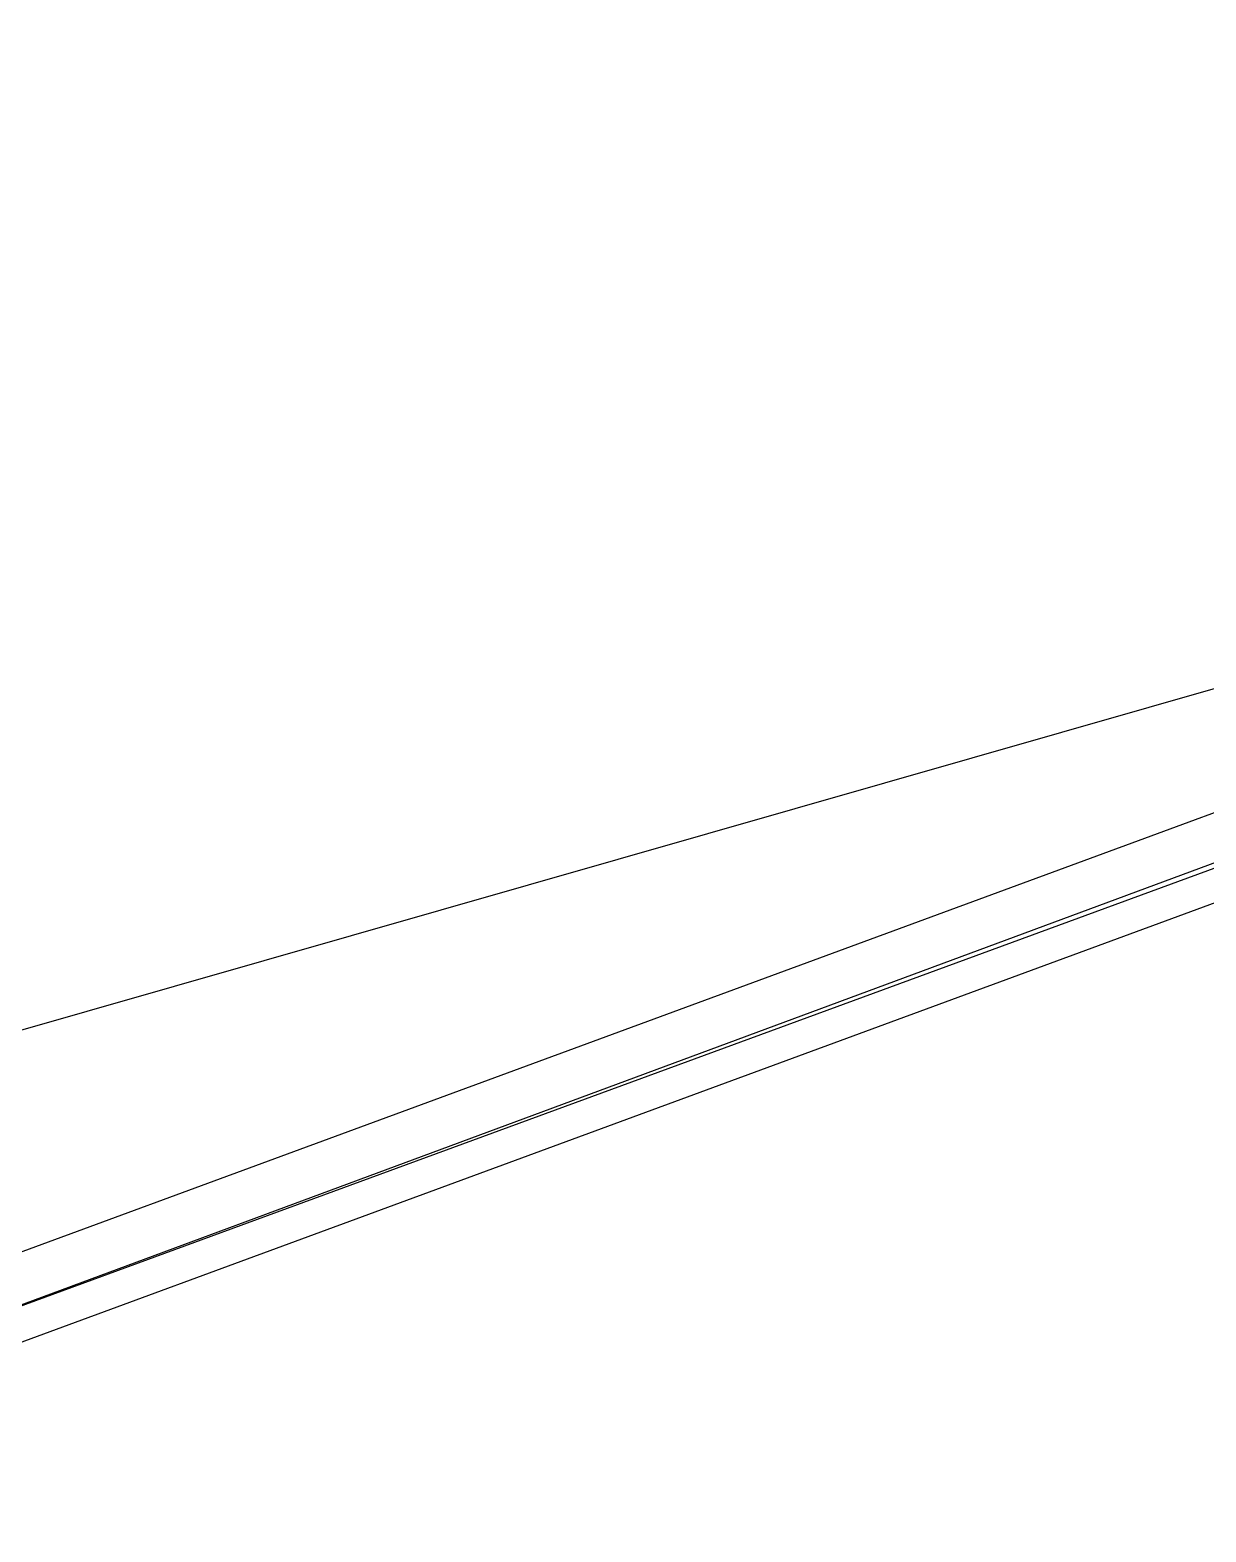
# Model space of a CAD drawing. Header units: feet. Extents: x -84 to 198, y -22 to 181.
# Drawn here: x 91.989 to 92.571, y 20.229 to 20.972 of the extents above; entities that cross this region are included whole.
import ezdxf

# ---------------------------------------------------------------- set-up
doc = ezdxf.new("R2010")
doc.units = ezdxf.units.FT
doc.layers.add('A-LINEA', color=7, linetype='CONTINUOUS')

msp = doc.modelspace()

# ---------------------------------------------------------------- linework, layer by layer
at = {"layer": 'A-LINEA'}
msp.add_line((83.1192, 17.9387), (93.6963, 20.9676), dxfattribs=at)
msp.add_line((83.1192, 17.9387), (93.6963, 20.9676), dxfattribs=at)
for points in [[(95.5733, 21.6711), (91.8667, 20.2978), (91.8667, 20.3111), (91.8667, 20.3244), (95.56, 21.6844), (95.5733, 21.6711)], [(95.5733, 21.6711), (91.8667, 20.2978), (91.8667, 20.3111), (91.8667, 20.3244), (95.56, 21.6844), (95.5733, 21.6711)], [(95.5733, 21.6444), (91.88, 20.2844), (91.8667, 20.2978), (95.5733, 21.6578), (95.5733, 21.6444)], [(95.5733, 21.6444), (91.88, 20.2844), (91.8667, 20.2978), (95.5733, 21.6578), (95.5733, 21.6444)]]:
    msp.add_lwpolyline(points, dxfattribs=at)

doc.saveas('drawing.dxf')
